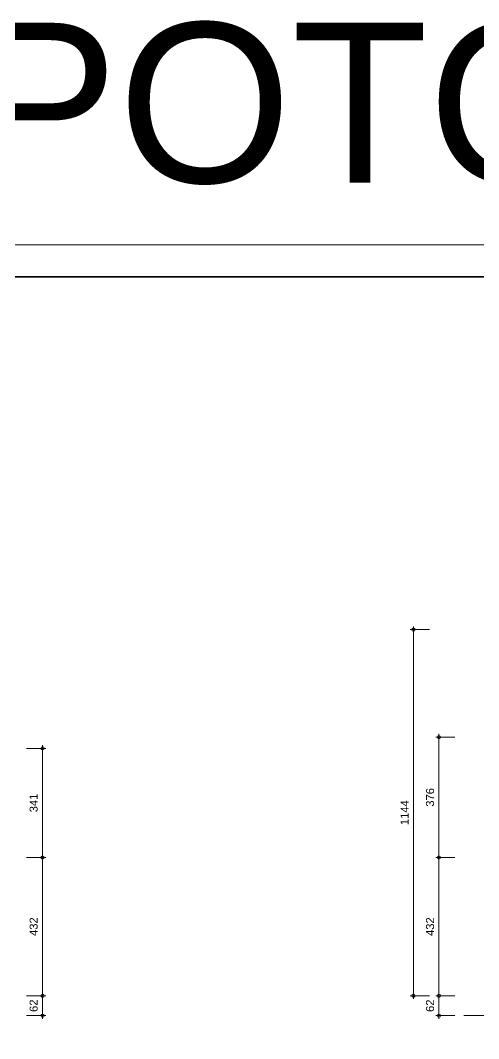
# Model space of a CAD drawing. Header units: millimetres. Extents: x -11 to 1625, y -267 to 180.
# Drawn here: x 1193.32 to 1207.65, y 148.2 to 180.01 of the extents above; entities that cross this region are included whole.
import ezdxf
from ezdxf.enums import TextEntityAlignment as Align

# ---------------------------------------------------------------- set-up
doc = ezdxf.new("R2010")
doc.units = ezdxf.units.MM
for name, color, linetype, lineweight in [('GRS KOP', 1, 'Continuous', 35), ('kop', 7, 'Continuous', 20), ('lan', 7, 'Continuous', 15), ('not', 7, 'Continuous', 20), ('u', 6, 'Continuous', 20)]:
    doc.layers.add(name, color=color, linetype=linetype, lineweight=lineweight)
doc.styles.add('BARU', font='complex.shx')
doc.styles.add('simplek', font='simplex.shx')
doc.styles.get("Standard").update_dxf_attribs({"font": 'ARIALUNI.TTF'})
doc.dimstyles.new('SK100', dxfattribs={"dimtxt": 0.25, "dimasz": 0.1, "dimexe": 0.1, "dimexo": 0, "dimgap": 0.15, "dimtad": 1, "dimdec": 0, "dimlfac": 100, "dimzin": 12, "dimdsep": 46, "dimtxsty": 'Standard', "dimblk": 'BULAT', "dimcen": 0.1, "dimclrd": 256, "dimclre": 256, "dimclrt": 256, "dimadec": 0, "dimazin": 3, "dimtfac": 1, "dimtdec": 0, "dimtofl": 0, "dimtmove": 0, "dimatfit": 3, "dimldrblk": 'BULAT', "dimfxl": 0, "dimtolj": 1, "dimtzin": 0, "dimlwd": -1, "dimlwe": -1, "dimarcsym": 0})

# ---------------------------------------------------------------- blocks, each defined once
blk = doc.blocks.new('kop')
at = {"layer": 'GRS KOP'}
blk.add_lwpolyline([(1, 54), (83, 54), (83, 1), (1, 1)], close=True, dxfattribs=at)
at = {"layer": 'kop', "color": 7}
blk.add_line((84, 55), (0, 55), dxfattribs=at)
at = {"layer": 'kop', "style": 'BARU', "flags": 4}
for p, height in [((73.8, 5.4), 0.35), ((80.303, 5.382), 0.25), ((73.8, 4.9), 0.35), ((80.303, 4.882), 0.25), ((73.8, 4.4), 0.35), ((80.303, 4.382), 0.25)]:
    blk.add_attdef('-', p, '', height=height, dxfattribs=at)
at = {"layer": 'kop', "flags": 4}
for tag, p in [('AR-00', (78.057, 2.648)), ('00', (81.238, 2.647))]:
    blk.add_attdef(tag, text='', height=0.35, dxfattribs=at).set_placement(p, align=Align.MIDDLE)
blk = doc.blocks.new('BULAT')
for p, q in [((-1, 0), (1, 0)), ((0, -1), (0, 1))]:
    blk.add_line(p, q)
blk.add_circle((0, 0), 0.5)
blk = doc.blocks.new('*D1480')
at = {"layer": 'Defpoints', "color": 0, "ltscale": 0.15}
for p in [(1206.913, 153.857), (1206.413, 149.537), (1206.913, 149.537)]:
    blk.add_point(p, dxfattribs=at)
at = {"layer": 'u', "ltscale": 0.15}
for p, q in [((1206.913, 153.857), (1206.313, 153.857)), ((1206.413, 153.757), (1206.413, 149.637)), ((1206.913, 149.537), (1206.313, 149.537))]:
    blk.add_line(p, q, dxfattribs=at)
at = {"layer": 'u', "ltscale": 0.15, "xscale": 0.1, "yscale": 0.1, "zscale": 0.1}
for p, rotation in [((1206.413, 153.857), 90), ((1206.413, 149.537), 270)]:
    blk.add_blockref('BULAT', p, dxfattribs=dict(at, rotation=rotation))
at = {"layer": 'u', "ltscale": 0.15, "insert": (1206.135, 151.697), "char_height": 0.25, "attachment_point": 5, "rotation": 90}
blk.add_mtext('\\A1;432', dxfattribs=at)
blk = doc.blocks.new('*D1481')
at = {"layer": 'Defpoints', "color": 0, "ltscale": 0.15}
for p in [(1206.913, 157.617), (1206.413, 153.857), (1206.913, 153.857)]:
    blk.add_point(p, dxfattribs=at)
at = {"layer": 'u', "ltscale": 0.15}
for p, q in [((1206.913, 157.617), (1206.313, 157.617)), ((1206.413, 157.517), (1206.413, 153.957)), ((1206.913, 153.857), (1206.313, 153.857))]:
    blk.add_line(p, q, dxfattribs=at)
at = {"layer": 'u', "ltscale": 0.15, "xscale": 0.1, "yscale": 0.1, "zscale": 0.1}
for p, rotation in [((1206.413, 157.617), 90), ((1206.413, 153.857), 270)]:
    blk.add_blockref('BULAT', p, dxfattribs=dict(at, rotation=rotation))
at = {"layer": 'u', "ltscale": 0.15, "insert": (1206.135, 155.737), "char_height": 0.25, "attachment_point": 5, "rotation": 90}
blk.add_mtext('\\A1;376', dxfattribs=at)
blk = doc.blocks.new('*D1482')
at = {"layer": 'Defpoints', "color": 0, "ltscale": 0.15}
for p in [(1206.913, 149.537), (1206.413, 148.917), (1206.913, 148.917)]:
    blk.add_point(p, dxfattribs=at)
at = {"layer": 'u', "ltscale": 0.15}
for p, q in [((1206.913, 149.537), (1206.313, 149.537)), ((1206.413, 149.437), (1206.413, 149.017)), ((1206.913, 148.917), (1206.313, 148.917))]:
    blk.add_line(p, q, dxfattribs=at)
at = {"layer": 'u', "ltscale": 0.15, "xscale": 0.1, "yscale": 0.1, "zscale": 0.1}
for p, rotation in [((1206.413, 149.537), 90), ((1206.413, 148.917), 270)]:
    blk.add_blockref('BULAT', p, dxfattribs=dict(at, rotation=rotation))
at = {"layer": 'u', "ltscale": 0.15, "insert": (1206.135, 149.227), "char_height": 0.25, "attachment_point": 5, "rotation": 90}
blk.add_mtext('\\A1;62', dxfattribs=at)
blk = doc.blocks.new('*D1483')
at = {"layer": 'Defpoints', "color": 0, "ltscale": 0.15}
for p in [(1206.113, 160.98), (1205.613, 149.537), (1206.113, 149.537)]:
    blk.add_point(p, dxfattribs=at)
at = {"layer": 'u', "ltscale": 0.15}
for p, q in [((1206.113, 160.98), (1205.513, 160.98)), ((1205.613, 160.88), (1205.613, 149.637)), ((1206.113, 149.537), (1205.513, 149.537))]:
    blk.add_line(p, q, dxfattribs=at)
at = {"layer": 'u', "ltscale": 0.15, "xscale": 0.1, "yscale": 0.1, "zscale": 0.1}
for p, rotation in [((1205.613, 160.98), 90), ((1205.613, 149.537), 270)]:
    blk.add_blockref('BULAT', p, dxfattribs=dict(at, rotation=rotation))
at = {"layer": 'u', "ltscale": 0.15, "insert": (1205.337, 155.258), "char_height": 0.25, "attachment_point": 5, "rotation": 90}
blk.add_mtext('\\A1;1144', dxfattribs=at)
blk = doc.blocks.new('*D1484')
at = {"layer": 'Defpoints', "color": 0, "ltscale": 0.15}
for p in [(1193.516, 153.857), (1193.516, 149.537), (1194.016, 149.537)]:
    blk.add_point(p, dxfattribs=at)
at = {"layer": 'u', "ltscale": 0.15}
for p, q in [((1193.516, 153.857), (1194.116, 153.857)), ((1194.016, 153.757), (1194.016, 149.637)), ((1193.516, 149.537), (1194.116, 149.537))]:
    blk.add_line(p, q, dxfattribs=at)
at = {"layer": 'u', "ltscale": 0.15, "xscale": 0.1, "yscale": 0.1, "zscale": 0.1}
for p, rotation in [((1194.016, 153.857), 90), ((1194.016, 149.537), 270)]:
    blk.add_blockref('BULAT', p, dxfattribs=dict(at, rotation=rotation))
at = {"layer": 'u', "ltscale": 0.15, "insert": (1193.738, 151.697), "char_height": 0.25, "attachment_point": 5, "rotation": 90}
blk.add_mtext('\\A1;432', dxfattribs=at)
blk = doc.blocks.new('*D1485')
at = {"layer": 'Defpoints', "color": 0, "ltscale": 0.15}
for p in [(1193.516, 157.267), (1193.516, 153.857), (1194.016, 153.857)]:
    blk.add_point(p, dxfattribs=at)
at = {"layer": 'u', "ltscale": 0.15}
for p, q in [((1193.516, 157.267), (1194.116, 157.267)), ((1194.016, 157.167), (1194.016, 153.957)), ((1193.516, 153.857), (1194.116, 153.857))]:
    blk.add_line(p, q, dxfattribs=at)
at = {"layer": 'u', "ltscale": 0.15, "xscale": 0.1, "yscale": 0.1, "zscale": 0.1}
for p, rotation in [((1194.016, 157.267), 90), ((1194.016, 153.857), 270)]:
    blk.add_blockref('BULAT', p, dxfattribs=dict(at, rotation=rotation))
at = {"layer": 'u', "ltscale": 0.15, "insert": (1193.738, 155.562), "char_height": 0.25, "attachment_point": 5, "rotation": 90}
blk.add_mtext('\\A1;341', dxfattribs=at)
blk = doc.blocks.new('*D1486')
at = {"layer": 'Defpoints', "color": 0, "ltscale": 0.15}
for p in [(1193.516, 149.537), (1193.516, 148.917), (1194.016, 148.917)]:
    blk.add_point(p, dxfattribs=at)
at = {"layer": 'u', "ltscale": 0.15}
for p, q in [((1193.516, 149.537), (1194.116, 149.537)), ((1194.016, 149.437), (1194.016, 149.017)), ((1193.516, 148.917), (1194.116, 148.917))]:
    blk.add_line(p, q, dxfattribs=at)
at = {"layer": 'u', "ltscale": 0.15, "xscale": 0.1, "yscale": 0.1, "zscale": 0.1}
for p, rotation in [((1194.016, 149.537), 90), ((1194.016, 148.917), 270)]:
    blk.add_blockref('BULAT', p, dxfattribs=dict(at, rotation=rotation))
at = {"layer": 'u', "ltscale": 0.15, "insert": (1193.738, 149.227), "char_height": 0.25, "attachment_point": 5, "rotation": 90}
blk.add_mtext('\\A1;62', dxfattribs=at)

msp = doc.modelspace()

# ---------------------------------------------------------------- linework, layer by layer
at = {"layer": 'lan'}
msp.add_line((1207.186361, 148.9166993), (1224.9963768, 148.9166993), dxfattribs=at)

# ---------------------------------------------------------------- block references
at = {"layer": 'kop'}
msp.add_blockref('kop', (1163.2141612, 117.9999999), dxfattribs=at)

# ---------------------------------------------------------------- texts
at = {"layer": 'not', "insert": (1205.2141612, 174.8690698), "char_height": 5, "attachment_point": 7, "style": 'simplek'}
msp.add_mtext('\\pi-25.919;{\\f@Arial Unicode MS|b0|i0|c0|p34;A4. POTONGAN}', dxfattribs=at)

# ---------------------------------------------------------------- dimensions: what is measured, and where the dimension line sits
at = {"layer": 'u', "ltscale": 0.15}
for base, p1, p2, picture, middle in [((1205.612692, 149.5366993), (1206.112692, 160.9799123), (1206.112692, 149.5366993), '*D1483', (1205.612692, 155.2583058)), ((1206.412692, 153.8566993), (1206.912692, 157.6166993), (1206.912692, 153.8566993), '*D1481', (1206.412692, 155.7366993)), ((1194.0156305, 153.8566993), (1193.5156305, 157.2666993), (1193.5156305, 153.8566993), '*D1485', (1194.0156305, 155.5616993)), ((1194.0156305, 149.5366993), (1193.5156305, 153.8566993), (1193.5156305, 149.5366993), '*D1484', (1194.0156305, 151.6966993)), ((1206.412692, 149.5366993), (1206.912692, 153.8566993), (1206.912692, 149.5366993), '*D1480', (1206.412692, 151.6966993)), ((1194.0156305, 148.9166993), (1193.5156305, 149.5366993), (1193.5156305, 148.9166993), '*D1486', (1194.0156305, 149.2266993)), ((1206.412692, 148.9166993), (1206.912692, 149.5366993), (1206.912692, 148.9166993), '*D1482', (1206.412692, 149.2266993))]:
    dim = msp.add_linear_dim(base=base, p1=p1, p2=p2, angle=270, dimstyle='SK100', dxfattribs=at)
    dim.commit()
    dim.dimension.update_dxf_attribs({"geometry": picture, "text_midpoint": middle, "dimtype": 160})

doc.saveas('drawing.dxf')
